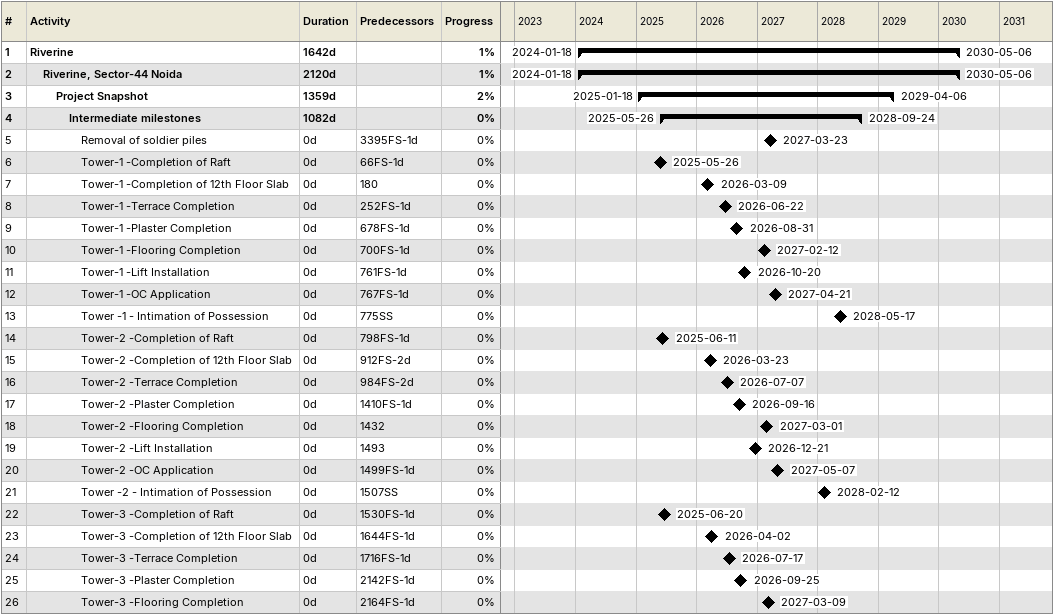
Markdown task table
| ID | Level | Task | Duration | Start | Finish | Predecessors | % complete |
|---|---|---|---|---|---|---|---|
| 1 | 1 | **Riverine** | 1642d | 2024-01-18 | 2030-05-06 |  | 1 |
| 2 | 2 | **Riverine, Sector-44 Noida** | 2120d | 2024-01-18 | 2030-05-06 |  | 1 |
| 3 | 3 | **Project Snapshot** | 1359d | 2025-01-18 | 2029-04-06 |  | 2 |
| 4 | 4 | **Intermediate milestones** | 1082d | 2025-05-26 | 2028-09-24 |  | 0 |
| 5 | 5 | Removal of soldier piles | 0d | 2027-03-23 | 2027-03-23 | 3395FS-1d | 0 |
| 6 | 5 | Tower-1 -Completion of Raft | 0d | 2025-05-26 | 2025-05-26 | 66FS-1d | 0 |
| 7 | 5 | Tower-1 -Completion of 12th Floor Slab | 0d | 2026-03-09 | 2026-03-09 | 180 | 0 |
| 8 | 5 | Tower-1 -Terrace Completion | 0d | 2026-06-22 | 2026-06-22 | 252FS-1d | 0 |
| 9 | 5 | Tower-1 -Plaster Completion | 0d | 2026-08-31 | 2026-08-31 | 678FS-1d | 0 |
| 10 | 5 | Tower-1 -Flooring Completion | 0d | 2027-02-12 | 2027-02-12 | 700FS-1d | 0 |
| 11 | 5 | Tower-1 -Lift Installation | 0d | 2026-10-20 | 2026-10-20 | 761FS-1d | 0 |
| 12 | 5 | Tower-1 -OC Application | 0d | 2027-04-21 | 2027-04-21 | 767FS-1d | 0 |
| 13 | 5 | Tower -1 - Intimation of Possession | 0d | 2028-05-17 | 2028-05-17 | 775SS | 0 |
| 14 | 5 | Tower-2 -Completion of Raft | 0d | 2025-06-11 | 2025-06-11 | 798FS-1d | 0 |
| 15 | 5 | Tower-2 -Completion of 12th Floor Slab | 0d | 2026-03-23 | 2026-03-23 | 912FS-2d | 0 |
| 16 | 5 | Tower-2 -Terrace Completion | 0d | 2026-07-07 | 2026-07-07 | 984FS-2d | 0 |
| 17 | 5 | Tower-2 -Plaster Completion | 0d | 2026-09-16 | 2026-09-16 | 1410FS-1d | 0 |
| 18 | 5 | Tower-2 -Flooring Completion | 0d | 2027-03-01 | 2027-03-01 | 1432 | 0 |
| 19 | 5 | Tower-2 -Lift Installation | 0d | 2026-12-21 | 2026-12-21 | 1493 | 0 |
| 20 | 5 | Tower-2 -OC Application | 0d | 2027-05-07 | 2027-05-07 | 1499FS-1d | 0 |
| 21 | 5 | Tower -2 - Intimation of Possession | 0d | 2028-02-12 | 2028-02-12 | 1507SS | 0 |
| 22 | 5 | Tower-3 -Completion of Raft | 0d | 2025-06-20 | 2025-06-20 | 1530FS-1d | 0 |
| 23 | 5 | Tower-3 -Completion of 12th Floor Slab | 0d | 2026-04-02 | 2026-04-02 | 1644FS-1d | 0 |
| 24 | 5 | Tower-3 -Terrace Completion | 0d | 2026-07-17 | 2026-07-17 | 1716FS-1d | 0 |
| 25 | 5 | Tower-3 -Plaster Completion | 0d | 2026-09-25 | 2026-09-25 | 2142FS-1d | 0 |
| 26 | 5 | Tower-3 -Flooring Completion | 0d | 2027-03-09 | 2027-03-09 | 2164FS-1d | 0 |
